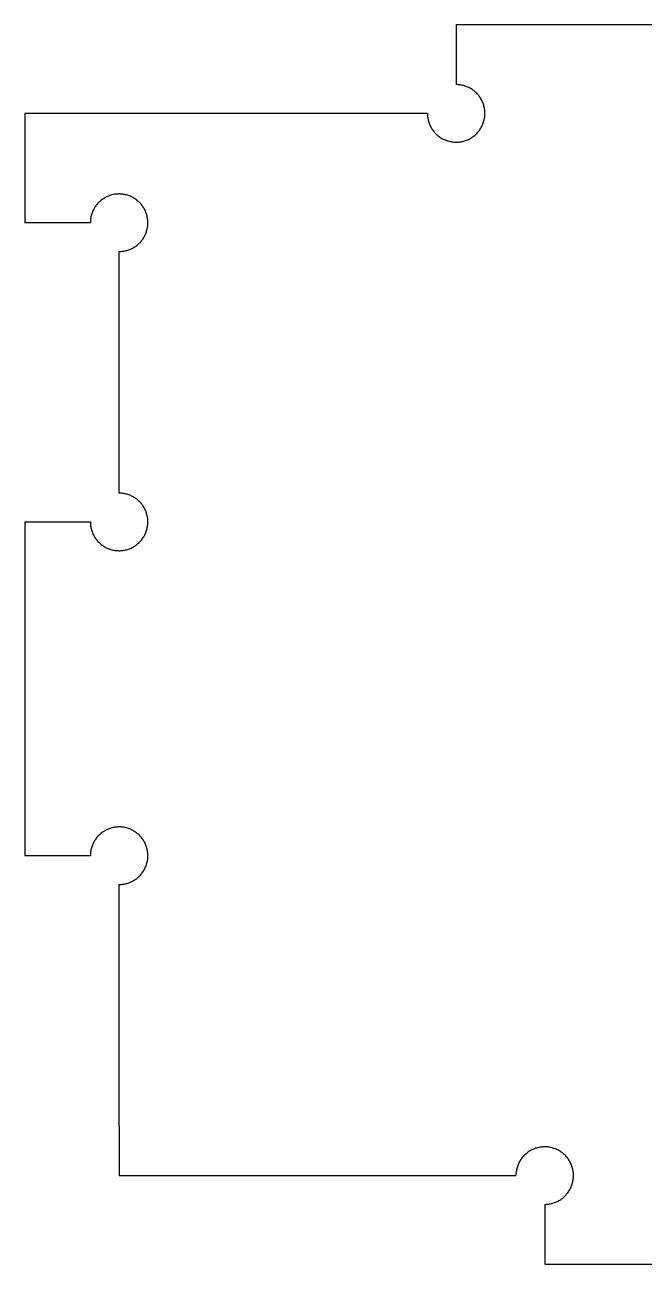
# Model space of a CAD drawing. Header units: millimetres. Extents: x -10 to 11.5, y -10 to 11.5.
# Drawn here: x -10 to 0.77, y -10 to 11.54 of the extents above; entities that cross this region are included whole.
import ezdxf

# ---------------------------------------------------------------- set-up
doc = ezdxf.new("R2010")
doc.units = ezdxf.units.MM
doc.layers.add('Combined Conservative', color=111, linetype='Continuous', true_color=0x7fffbf)

msp = doc.modelspace()

# ---------------------------------------------------------------- linework, layer by layer
at = {"layer": 'Combined Conservative'}
for p, q in [((2.5, 11.54), (-2.5, 11.54)), ((-2.5, 11.54), (-2.5, 10.5)), ((-2.483, 10.5), (-2.5, 10.5)), ((-2.465, 10.499), (-2.483, 10.5)), ((-2.448, 10.497), (-2.465, 10.499)), ((-2.431, 10.495), (-2.448, 10.497)), ((-2.414, 10.493), (-2.431, 10.495)), ((-2.397, 10.489), (-2.414, 10.493)), ((-2.38, 10.485), (-2.397, 10.489)), ((-2.363, 10.481), (-2.38, 10.485)), ((-2.347, 10.476), (-2.363, 10.481)), ((-2.33, 10.47), (-2.347, 10.476)), ((-2.314, 10.464), (-2.33, 10.47)), ((-2.298, 10.457), (-2.314, 10.464)), ((-2.282, 10.45), (-2.298, 10.457)), ((-2.267, 10.442), (-2.282, 10.45)), ((-2.252, 10.434), (-2.267, 10.442)), ((-2.237, 10.425), (-2.252, 10.434)), ((-2.222, 10.416), (-2.237, 10.425)), ((-2.208, 10.406), (-2.222, 10.416)), ((-2.194, 10.396), (-2.208, 10.406)), ((-2.181, 10.385), (-2.194, 10.396)), ((-2.167, 10.373), (-2.181, 10.385)), ((-2.155, 10.362), (-2.167, 10.373)), ((-2.142, 10.349), (-2.155, 10.362)), ((-2.13, 10.337), (-2.142, 10.349)), ((-2.119, 10.324), (-2.13, 10.337)), ((-2.108, 10.31), (-2.119, 10.324)), ((-2.098, 10.297), (-2.108, 10.31)), ((-2.088, 10.283), (-2.098, 10.297)), ((-2.078, 10.268), (-2.088, 10.283)), ((-2.069, 10.253), (-2.078, 10.268)), ((-2.06, 10.238), (-2.069, 10.253)), ((-2.052, 10.223), (-2.06, 10.238)), ((-2.045, 10.207), (-2.052, 10.223)), ((-2.038, 10.191), (-2.045, 10.207)), ((-2.032, 10.175), (-2.038, 10.191)), ((-2.026, 10.159), (-2.032, 10.175)), ((-2.021, 10.142), (-2.026, 10.159)), ((-2.016, 10.126), (-2.021, 10.142)), ((-2.012, 10.109), (-2.016, 10.126)), ((-3, 10), (-10, 10)), ((-10, 10), (-10, 8.1)), ((-3, 10), (-3, 9.983)), ((-3, 9.983), (-2.999, 9.965)), ((-2.999, 9.965), (-2.997, 9.948)), ((-2.997, 9.948), (-2.995, 9.931)), ((-2.995, 9.931), (-2.993, 9.914)), ((-2.993, 9.914), (-2.989, 9.897)), ((-2.009, 10.092), (-2.012, 10.109)), ((-2.01, 9.902), (-2.007, 9.92)), ((-2.006, 10.075), (-2.009, 10.092)), ((-2.007, 9.92), (-2.004, 9.937)), ((-2.003, 10.058), (-2.006, 10.075)), ((-2.004, 9.937), (-2.002, 9.954)), ((-2.002, 10.04), (-2.003, 10.058)), ((-2.001, 10.023), (-2.002, 10.04)), ((-2.002, 9.954), (-2.001, 9.971)), ((-2, 10.006), (-2.001, 10.023)), ((-2.001, 9.971), (-2, 9.988)), ((-2, 9.988), (-2, 10.006)), ((-2.989, 9.897), (-2.985, 9.88)), ((-2.985, 9.88), (-2.981, 9.863)), ((-2.981, 9.863), (-2.976, 9.847)), ((-2.976, 9.847), (-2.97, 9.83)), ((-2.97, 9.83), (-2.964, 9.814)), ((-2.964, 9.814), (-2.957, 9.798)), ((-2.957, 9.798), (-2.95, 9.782)), ((-2.95, 9.782), (-2.942, 9.767)), ((-2.942, 9.767), (-2.934, 9.752)), ((-2.934, 9.752), (-2.925, 9.737)), ((-2.925, 9.737), (-2.916, 9.722)), ((-2.916, 9.722), (-2.906, 9.708)), ((-2.906, 9.708), (-2.896, 9.694)), ((-2.896, 9.694), (-2.885, 9.681)), ((-2.112, 9.685), (-2.101, 9.699)), ((-2.101, 9.699), (-2.091, 9.713)), ((-2.091, 9.713), (-2.081, 9.727)), ((-2.081, 9.727), (-2.072, 9.742)), ((-2.072, 9.742), (-2.063, 9.757)), ((-2.063, 9.757), (-2.055, 9.772)), ((-2.055, 9.772), (-2.047, 9.788)), ((-2.047, 9.788), (-2.04, 9.803)), ((-2.04, 9.803), (-2.034, 9.819)), ((-2.034, 9.819), (-2.028, 9.836)), ((-2.028, 9.836), (-2.022, 9.852)), ((-2.022, 9.852), (-2.018, 9.869)), ((-2.018, 9.869), (-2.013, 9.886)), ((-2.013, 9.886), (-2.01, 9.902)), ((-2.885, 9.681), (-2.873, 9.667)), ((-2.873, 9.667), (-2.862, 9.655)), ((-2.862, 9.655), (-2.849, 9.642)), ((-2.849, 9.642), (-2.837, 9.63)), ((-2.837, 9.63), (-2.824, 9.619)), ((-2.824, 9.619), (-2.81, 9.608)), ((-2.81, 9.608), (-2.797, 9.598)), ((-2.797, 9.598), (-2.783, 9.588)), ((-2.783, 9.588), (-2.768, 9.578)), ((-2.768, 9.578), (-2.753, 9.569)), ((-2.753, 9.569), (-2.738, 9.56)), ((-2.738, 9.56), (-2.723, 9.552)), ((-2.723, 9.552), (-2.707, 9.545)), ((-2.707, 9.545), (-2.691, 9.538)), ((-2.691, 9.538), (-2.675, 9.532)), ((-2.675, 9.532), (-2.659, 9.526)), ((-2.659, 9.526), (-2.642, 9.521)), ((-2.642, 9.521), (-2.626, 9.516)), ((-2.626, 9.516), (-2.609, 9.512)), ((-2.609, 9.512), (-2.592, 9.509)), ((-2.592, 9.509), (-2.575, 9.506)), ((-2.575, 9.506), (-2.558, 9.503)), ((-2.558, 9.503), (-2.54, 9.502)), ((-2.54, 9.502), (-2.523, 9.501)), ((-2.523, 9.501), (-2.506, 9.5)), ((-2.506, 9.5), (-2.488, 9.5)), ((-2.488, 9.5), (-2.471, 9.501)), ((-2.471, 9.501), (-2.454, 9.502)), ((-2.454, 9.502), (-2.437, 9.504)), ((-2.437, 9.504), (-2.42, 9.507)), ((-2.42, 9.507), (-2.402, 9.51)), ((-2.402, 9.51), (-2.386, 9.513)), ((-2.386, 9.513), (-2.369, 9.518)), ((-2.369, 9.518), (-2.352, 9.522)), ((-2.352, 9.522), (-2.336, 9.528)), ((-2.336, 9.528), (-2.319, 9.534)), ((-2.319, 9.534), (-2.303, 9.54)), ((-2.303, 9.54), (-2.288, 9.547)), ((-2.288, 9.547), (-2.272, 9.555)), ((-2.272, 9.555), (-2.257, 9.563)), ((-2.257, 9.563), (-2.242, 9.572)), ((-2.242, 9.572), (-2.227, 9.581)), ((-2.227, 9.581), (-2.213, 9.591)), ((-2.213, 9.591), (-2.199, 9.601)), ((-2.199, 9.601), (-2.185, 9.612)), ((-2.185, 9.612), (-2.172, 9.623)), ((-2.172, 9.623), (-2.159, 9.634)), ((-2.159, 9.634), (-2.146, 9.646)), ((-2.146, 9.646), (-2.134, 9.659)), ((-2.134, 9.659), (-2.123, 9.672)), ((-2.123, 9.672), (-2.112, 9.685)), ((-8.756, 8.406), (-8.766, 8.392)), ((-8.745, 8.419), (-8.756, 8.406)), ((-8.733, 8.433), (-8.745, 8.419)), ((-8.722, 8.445), (-8.733, 8.433)), ((-8.709, 8.458), (-8.722, 8.445)), ((-8.697, 8.47), (-8.709, 8.458)), ((-8.684, 8.481), (-8.697, 8.47)), ((-8.67, 8.492), (-8.684, 8.481)), ((-8.657, 8.502), (-8.67, 8.492)), ((-8.643, 8.512), (-8.657, 8.502)), ((-8.628, 8.522), (-8.643, 8.512)), ((-8.613, 8.531), (-8.628, 8.522)), ((-8.598, 8.54), (-8.613, 8.531)), ((-8.583, 8.548), (-8.598, 8.54)), ((-8.567, 8.555), (-8.583, 8.548)), ((-8.551, 8.562), (-8.567, 8.555)), ((-8.535, 8.568), (-8.551, 8.562)), ((-8.519, 8.574), (-8.535, 8.568)), ((-8.502, 8.579), (-8.519, 8.574)), ((-8.486, 8.584), (-8.502, 8.579)), ((-8.469, 8.588), (-8.486, 8.584)), ((-8.452, 8.591), (-8.469, 8.588)), ((-8.435, 8.594), (-8.452, 8.591)), ((-8.418, 8.597), (-8.435, 8.594)), ((-8.4, 8.598), (-8.418, 8.597)), ((-8.383, 8.599), (-8.4, 8.598)), ((-8.366, 8.6), (-8.383, 8.599)), ((-8.348, 8.6), (-8.366, 8.6)), ((-8.331, 8.599), (-8.348, 8.6)), ((-8.314, 8.598), (-8.331, 8.599)), ((-8.297, 8.596), (-8.314, 8.598)), ((-8.28, 8.593), (-8.297, 8.596)), ((-8.262, 8.59), (-8.28, 8.593)), ((-8.246, 8.587), (-8.262, 8.59)), ((-8.229, 8.582), (-8.246, 8.587)), ((-8.212, 8.578), (-8.229, 8.582)), ((-8.196, 8.572), (-8.212, 8.578)), ((-8.179, 8.566), (-8.196, 8.572)), ((-8.163, 8.56), (-8.179, 8.566)), ((-8.148, 8.553), (-8.163, 8.56)), ((-8.132, 8.545), (-8.148, 8.553)), ((-8.117, 8.537), (-8.132, 8.545)), ((-8.102, 8.528), (-8.117, 8.537)), ((-8.087, 8.519), (-8.102, 8.528)), ((-8.073, 8.509), (-8.087, 8.519)), ((-8.059, 8.499), (-8.073, 8.509)), ((-8.045, 8.488), (-8.059, 8.499)), ((-8.032, 8.477), (-8.045, 8.488)), ((-8.019, 8.466), (-8.032, 8.477)), ((-8.006, 8.454), (-8.019, 8.466)), ((-7.994, 8.441), (-8.006, 8.454)), ((-7.983, 8.428), (-7.994, 8.441)), ((-7.972, 8.415), (-7.983, 8.428)), ((-7.961, 8.401), (-7.972, 8.415)), ((-7.951, 8.387), (-7.961, 8.401)), ((-8.853, 8.186), (-8.855, 8.169)), ((-8.849, 8.203), (-8.853, 8.186)), ((-8.845, 8.22), (-8.849, 8.203)), ((-8.841, 8.237), (-8.845, 8.22)), ((-8.836, 8.253), (-8.841, 8.237)), ((-8.83, 8.27), (-8.836, 8.253)), ((-8.824, 8.286), (-8.83, 8.27)), ((-8.817, 8.302), (-8.824, 8.286)), ((-8.81, 8.318), (-8.817, 8.302)), ((-8.802, 8.333), (-8.81, 8.318)), ((-8.794, 8.348), (-8.802, 8.333)), ((-8.785, 8.363), (-8.794, 8.348)), ((-8.776, 8.378), (-8.785, 8.363)), ((-8.766, 8.392), (-8.776, 8.378)), ((-7.941, 8.373), (-7.951, 8.387)), ((-7.932, 8.358), (-7.941, 8.373)), ((-7.923, 8.343), (-7.932, 8.358)), ((-7.915, 8.328), (-7.923, 8.343)), ((-7.907, 8.312), (-7.915, 8.328)), ((-7.9, 8.297), (-7.907, 8.312)), ((-7.894, 8.281), (-7.9, 8.297)), ((-7.888, 8.264), (-7.894, 8.281)), ((-7.882, 8.248), (-7.888, 8.264)), ((-7.878, 8.231), (-7.882, 8.248)), ((-7.873, 8.214), (-7.878, 8.231)), ((-7.87, 8.198), (-7.873, 8.214)), ((-7.867, 8.18), (-7.87, 8.198)), ((-8.86, 8.1), (-10, 8.1)), ((-8.859, 8.135), (-8.86, 8.117)), ((-8.86, 8.117), (-8.86, 8.1)), ((-8.857, 8.152), (-8.859, 8.135)), ((-8.855, 8.169), (-8.857, 8.152)), ((-7.881, 7.958), (-7.876, 7.974)), ((-7.876, 7.974), (-7.872, 7.991)), ((-7.872, 7.991), (-7.869, 8.008)), ((-7.869, 8.008), (-7.866, 8.025)), ((-7.864, 8.163), (-7.867, 8.18)), ((-7.866, 8.025), (-7.863, 8.042)), ((-7.862, 8.146), (-7.864, 8.163)), ((-7.863, 8.042), (-7.862, 8.06)), ((-7.861, 8.129), (-7.862, 8.146)), ((-7.862, 8.06), (-7.861, 8.077)), ((-7.86, 8.112), (-7.861, 8.129)), ((-7.861, 8.077), (-7.86, 8.094)), ((-7.86, 8.094), (-7.86, 8.112)), ((-8.002, 7.751), (-7.99, 7.763)), ((-7.99, 7.763), (-7.979, 7.776)), ((-7.979, 7.776), (-7.968, 7.79)), ((-7.968, 7.79), (-7.958, 7.803)), ((-7.958, 7.803), (-7.948, 7.817)), ((-7.948, 7.817), (-7.938, 7.832)), ((-7.938, 7.832), (-7.929, 7.847)), ((-7.929, 7.847), (-7.92, 7.862)), ((-7.92, 7.862), (-7.912, 7.877)), ((-7.912, 7.877), (-7.905, 7.893)), ((-7.905, 7.893), (-7.898, 7.909)), ((-7.898, 7.909), (-7.892, 7.925)), ((-7.892, 7.925), (-7.886, 7.941)), ((-7.886, 7.941), (-7.881, 7.958)), ((-8.36, 3.4), (-8.36, 7.6)), ((-8.36, 7.6), (-8.343, 7.6)), ((-8.343, 7.6), (-8.325, 7.601)), ((-8.325, 7.601), (-8.308, 7.603)), ((-8.308, 7.603), (-8.291, 7.605)), ((-8.291, 7.605), (-8.274, 7.607)), ((-8.274, 7.607), (-8.257, 7.611)), ((-8.257, 7.611), (-8.24, 7.615)), ((-8.24, 7.615), (-8.223, 7.619)), ((-8.223, 7.619), (-8.207, 7.624)), ((-8.207, 7.624), (-8.19, 7.63)), ((-8.19, 7.63), (-8.174, 7.636)), ((-8.174, 7.636), (-8.158, 7.643)), ((-8.158, 7.643), (-8.142, 7.65)), ((-8.142, 7.65), (-8.127, 7.658)), ((-8.127, 7.658), (-8.112, 7.666)), ((-8.112, 7.666), (-8.097, 7.675)), ((-8.097, 7.675), (-8.082, 7.684)), ((-8.082, 7.684), (-8.068, 7.694)), ((-8.068, 7.694), (-8.054, 7.704)), ((-8.054, 7.704), (-8.041, 7.715)), ((-8.041, 7.715), (-8.027, 7.727)), ((-8.027, 7.727), (-8.015, 7.738)), ((-8.015, 7.738), (-8.002, 7.751)), ((-8.343, 3.4), (-8.36, 3.4)), ((-8.325, 3.399), (-8.343, 3.4)), ((-8.308, 3.397), (-8.325, 3.399)), ((-8.291, 3.395), (-8.308, 3.397)), ((-8.274, 3.393), (-8.291, 3.395)), ((-8.257, 3.389), (-8.274, 3.393)), ((-8.24, 3.385), (-8.257, 3.389)), ((-8.223, 3.381), (-8.24, 3.385)), ((-8.207, 3.376), (-8.223, 3.381)), ((-8.19, 3.37), (-8.207, 3.376)), ((-8.174, 3.364), (-8.19, 3.37)), ((-8.158, 3.357), (-8.174, 3.364)), ((-8.142, 3.35), (-8.158, 3.357)), ((-8.127, 3.342), (-8.142, 3.35)), ((-8.112, 3.334), (-8.127, 3.342)), ((-8.097, 3.325), (-8.112, 3.334)), ((-8.082, 3.316), (-8.097, 3.325)), ((-8.068, 3.306), (-8.082, 3.316)), ((-8.054, 3.296), (-8.068, 3.306)), ((-8.041, 3.285), (-8.054, 3.296)), ((-8.027, 3.273), (-8.041, 3.285)), ((-8.015, 3.262), (-8.027, 3.273)), ((-8.002, 3.249), (-8.015, 3.262)), ((-7.99, 3.237), (-8.002, 3.249)), ((-7.979, 3.224), (-7.99, 3.237)), ((-7.968, 3.21), (-7.979, 3.224)), ((-7.958, 3.197), (-7.968, 3.21)), ((-7.948, 3.183), (-7.958, 3.197)), ((-7.938, 3.168), (-7.948, 3.183)), ((-7.929, 3.153), (-7.938, 3.168)), ((-7.92, 3.138), (-7.929, 3.153)), ((-7.912, 3.123), (-7.92, 3.138)), ((-7.905, 3.107), (-7.912, 3.123)), ((-7.898, 3.091), (-7.905, 3.107)), ((-7.892, 3.075), (-7.898, 3.091)), ((-7.886, 3.059), (-7.892, 3.075)), ((-7.881, 3.042), (-7.886, 3.059)), ((-7.876, 3.026), (-7.881, 3.042)), ((-7.872, 3.009), (-7.876, 3.026)), ((-10, 2.9), (-10, -2.9)), ((-10, 2.9), (-8.86, 2.9)), ((-8.86, 2.9), (-8.86, 2.883)), ((-8.86, 2.883), (-8.859, 2.865)), ((-8.859, 2.865), (-8.857, 2.848)), ((-8.857, 2.848), (-8.855, 2.831)), ((-8.855, 2.831), (-8.853, 2.814)), ((-8.853, 2.814), (-8.849, 2.797)), ((-7.873, 2.786), (-7.87, 2.802)), ((-7.869, 2.992), (-7.872, 3.009)), ((-7.87, 2.802), (-7.867, 2.82)), ((-7.866, 2.975), (-7.869, 2.992)), ((-7.867, 2.82), (-7.864, 2.837)), ((-7.863, 2.958), (-7.866, 2.975)), ((-7.864, 2.837), (-7.862, 2.854)), ((-7.862, 2.94), (-7.863, 2.958)), ((-7.861, 2.923), (-7.862, 2.94)), ((-7.862, 2.854), (-7.861, 2.871)), ((-7.86, 2.906), (-7.861, 2.923)), ((-7.861, 2.871), (-7.86, 2.888)), ((-7.86, 2.888), (-7.86, 2.906)), ((-8.849, 2.797), (-8.845, 2.78)), ((-8.845, 2.78), (-8.841, 2.763)), ((-8.841, 2.763), (-8.836, 2.747)), ((-8.836, 2.747), (-8.83, 2.73)), ((-8.83, 2.73), (-8.824, 2.714)), ((-8.824, 2.714), (-8.817, 2.698)), ((-8.817, 2.698), (-8.81, 2.682)), ((-8.81, 2.682), (-8.802, 2.667)), ((-8.802, 2.667), (-8.794, 2.652)), ((-8.794, 2.652), (-8.785, 2.637)), ((-8.785, 2.637), (-8.776, 2.622)), ((-8.776, 2.622), (-8.766, 2.608)), ((-8.766, 2.608), (-8.756, 2.594)), ((-8.756, 2.594), (-8.745, 2.581)), ((-7.983, 2.572), (-7.972, 2.585)), ((-7.972, 2.585), (-7.961, 2.599)), ((-7.961, 2.599), (-7.951, 2.613)), ((-7.951, 2.613), (-7.941, 2.627)), ((-7.941, 2.627), (-7.932, 2.642)), ((-7.932, 2.642), (-7.923, 2.657)), ((-7.923, 2.657), (-7.915, 2.672)), ((-7.915, 2.672), (-7.907, 2.688)), ((-7.907, 2.688), (-7.9, 2.703)), ((-7.9, 2.703), (-7.894, 2.719)), ((-7.894, 2.719), (-7.888, 2.736)), ((-7.888, 2.736), (-7.882, 2.752)), ((-7.882, 2.752), (-7.878, 2.769)), ((-7.878, 2.769), (-7.873, 2.786)), ((-8.745, 2.581), (-8.733, 2.567)), ((-8.733, 2.567), (-8.722, 2.555)), ((-8.722, 2.555), (-8.709, 2.542)), ((-8.709, 2.542), (-8.697, 2.53)), ((-8.697, 2.53), (-8.684, 2.519)), ((-8.684, 2.519), (-8.67, 2.508)), ((-8.67, 2.508), (-8.657, 2.498)), ((-8.657, 2.498), (-8.643, 2.488)), ((-8.643, 2.488), (-8.628, 2.478)), ((-8.628, 2.478), (-8.613, 2.469)), ((-8.613, 2.469), (-8.598, 2.46)), ((-8.598, 2.46), (-8.583, 2.452)), ((-8.583, 2.452), (-8.567, 2.445)), ((-8.567, 2.445), (-8.551, 2.438)), ((-8.551, 2.438), (-8.535, 2.432)), ((-8.535, 2.432), (-8.519, 2.426)), ((-8.519, 2.426), (-8.502, 2.421)), ((-8.502, 2.421), (-8.486, 2.416)), ((-8.486, 2.416), (-8.469, 2.412)), ((-8.469, 2.412), (-8.452, 2.409)), ((-8.452, 2.409), (-8.435, 2.406)), ((-8.435, 2.406), (-8.418, 2.403)), ((-8.418, 2.403), (-8.4, 2.402)), ((-8.4, 2.402), (-8.383, 2.401)), ((-8.383, 2.401), (-8.366, 2.4)), ((-8.366, 2.4), (-8.348, 2.4)), ((-8.348, 2.4), (-8.331, 2.401)), ((-8.331, 2.401), (-8.314, 2.402)), ((-8.314, 2.402), (-8.297, 2.404)), ((-8.297, 2.404), (-8.28, 2.407)), ((-8.28, 2.407), (-8.262, 2.41)), ((-8.262, 2.41), (-8.246, 2.413)), ((-8.246, 2.413), (-8.229, 2.418)), ((-8.229, 2.418), (-8.212, 2.422)), ((-8.212, 2.422), (-8.196, 2.428)), ((-8.196, 2.428), (-8.179, 2.434)), ((-8.179, 2.434), (-8.163, 2.44)), ((-8.163, 2.44), (-8.148, 2.447)), ((-8.148, 2.447), (-8.132, 2.455)), ((-8.132, 2.455), (-8.117, 2.463)), ((-8.117, 2.463), (-8.102, 2.472)), ((-8.102, 2.472), (-8.087, 2.481)), ((-8.087, 2.481), (-8.073, 2.491)), ((-8.073, 2.491), (-8.059, 2.501)), ((-8.059, 2.501), (-8.045, 2.512)), ((-8.045, 2.512), (-8.032, 2.523)), ((-8.032, 2.523), (-8.019, 2.534)), ((-8.019, 2.534), (-8.006, 2.546)), ((-8.006, 2.546), (-7.994, 2.559)), ((-7.994, 2.559), (-7.983, 2.572)), ((-8.745, -2.581), (-8.756, -2.594)), ((-8.733, -2.567), (-8.745, -2.581)), ((-8.722, -2.555), (-8.733, -2.567)), ((-8.709, -2.542), (-8.722, -2.555)), ((-8.697, -2.53), (-8.709, -2.542)), ((-8.684, -2.519), (-8.697, -2.53)), ((-8.67, -2.508), (-8.684, -2.519)), ((-8.657, -2.498), (-8.67, -2.508)), ((-8.643, -2.488), (-8.657, -2.498)), ((-8.628, -2.478), (-8.643, -2.488)), ((-8.613, -2.469), (-8.628, -2.478)), ((-8.598, -2.46), (-8.613, -2.469)), ((-8.583, -2.452), (-8.598, -2.46)), ((-8.567, -2.445), (-8.583, -2.452)), ((-8.551, -2.438), (-8.567, -2.445)), ((-8.535, -2.432), (-8.551, -2.438)), ((-8.519, -2.426), (-8.535, -2.432)), ((-8.502, -2.421), (-8.519, -2.426)), ((-8.486, -2.416), (-8.502, -2.421)), ((-8.469, -2.412), (-8.486, -2.416)), ((-8.452, -2.409), (-8.469, -2.412)), ((-8.435, -2.406), (-8.452, -2.409)), ((-8.418, -2.403), (-8.435, -2.406)), ((-8.4, -2.402), (-8.418, -2.403)), ((-8.383, -2.401), (-8.4, -2.402)), ((-8.366, -2.4), (-8.383, -2.401)), ((-8.348, -2.4), (-8.366, -2.4)), ((-8.331, -2.401), (-8.348, -2.4)), ((-8.314, -2.402), (-8.331, -2.401)), ((-8.297, -2.404), (-8.314, -2.402)), ((-8.28, -2.407), (-8.297, -2.404)), ((-8.262, -2.41), (-8.28, -2.407)), ((-8.246, -2.413), (-8.262, -2.41)), ((-8.229, -2.418), (-8.246, -2.413)), ((-8.212, -2.422), (-8.229, -2.418)), ((-8.196, -2.428), (-8.212, -2.422)), ((-8.179, -2.434), (-8.196, -2.428)), ((-8.163, -2.44), (-8.179, -2.434)), ((-8.148, -2.447), (-8.163, -2.44)), ((-8.132, -2.455), (-8.148, -2.447)), ((-8.117, -2.463), (-8.132, -2.455)), ((-8.102, -2.472), (-8.117, -2.463)), ((-8.087, -2.481), (-8.102, -2.472)), ((-8.073, -2.491), (-8.087, -2.481)), ((-8.059, -2.501), (-8.073, -2.491)), ((-8.045, -2.512), (-8.059, -2.501)), ((-8.032, -2.523), (-8.045, -2.512)), ((-8.019, -2.534), (-8.032, -2.523)), ((-8.006, -2.546), (-8.019, -2.534)), ((-7.994, -2.559), (-8.006, -2.546)), ((-7.983, -2.572), (-7.994, -2.559)), ((-7.972, -2.585), (-7.983, -2.572)), ((-8.849, -2.797), (-8.853, -2.814)), ((-8.845, -2.78), (-8.849, -2.797)), ((-8.841, -2.763), (-8.845, -2.78)), ((-8.836, -2.747), (-8.841, -2.763)), ((-8.83, -2.73), (-8.836, -2.747)), ((-8.824, -2.714), (-8.83, -2.73)), ((-8.817, -2.698), (-8.824, -2.714)), ((-8.81, -2.682), (-8.817, -2.698)), ((-8.802, -2.667), (-8.81, -2.682)), ((-8.794, -2.652), (-8.802, -2.667)), ((-8.785, -2.637), (-8.794, -2.652)), ((-8.776, -2.622), (-8.785, -2.637)), ((-8.766, -2.608), (-8.776, -2.622)), ((-8.756, -2.594), (-8.766, -2.608)), ((-7.961, -2.599), (-7.972, -2.585)), ((-7.951, -2.613), (-7.961, -2.599)), ((-7.941, -2.627), (-7.951, -2.613)), ((-7.932, -2.642), (-7.941, -2.627)), ((-7.923, -2.657), (-7.932, -2.642)), ((-7.915, -2.672), (-7.923, -2.657)), ((-7.907, -2.688), (-7.915, -2.672)), ((-7.9, -2.703), (-7.907, -2.688)), ((-7.894, -2.719), (-7.9, -2.703)), ((-7.888, -2.736), (-7.894, -2.719)), ((-7.882, -2.752), (-7.888, -2.736)), ((-7.878, -2.769), (-7.882, -2.752)), ((-7.873, -2.786), (-7.878, -2.769)), ((-7.87, -2.802), (-7.873, -2.786)), ((-8.86, -2.9), (-10, -2.9)), ((-8.859, -2.865), (-8.86, -2.883)), ((-8.86, -2.883), (-8.86, -2.9)), ((-8.857, -2.848), (-8.859, -2.865)), ((-8.855, -2.831), (-8.857, -2.848)), ((-8.853, -2.814), (-8.855, -2.831)), ((-7.876, -3.026), (-7.872, -3.009)), ((-7.872, -3.009), (-7.869, -2.992)), ((-7.867, -2.82), (-7.87, -2.802)), ((-7.869, -2.992), (-7.866, -2.975)), ((-7.864, -2.837), (-7.867, -2.82)), ((-7.866, -2.975), (-7.863, -2.958)), ((-7.862, -2.854), (-7.864, -2.837)), ((-7.863, -2.958), (-7.862, -2.94)), ((-7.861, -2.871), (-7.862, -2.854)), ((-7.862, -2.94), (-7.861, -2.923)), ((-7.86, -2.888), (-7.861, -2.871)), ((-7.861, -2.923), (-7.86, -2.906)), ((-7.86, -2.906), (-7.86, -2.888)), ((-7.99, -3.237), (-7.979, -3.224)), ((-7.979, -3.224), (-7.968, -3.21)), ((-7.968, -3.21), (-7.958, -3.197)), ((-7.958, -3.197), (-7.948, -3.183)), ((-7.948, -3.183), (-7.938, -3.168)), ((-7.938, -3.168), (-7.929, -3.153)), ((-7.929, -3.153), (-7.92, -3.138)), ((-7.92, -3.138), (-7.912, -3.123)), ((-7.912, -3.123), (-7.905, -3.107)), ((-7.905, -3.107), (-7.898, -3.091)), ((-7.898, -3.091), (-7.892, -3.075)), ((-7.892, -3.075), (-7.886, -3.059)), ((-7.886, -3.059), (-7.881, -3.042)), ((-7.881, -3.042), (-7.876, -3.026)), ((-8.36, -7.6), (-8.36, -3.4)), ((-8.36, -3.4), (-8.343, -3.4)), ((-8.343, -3.4), (-8.325, -3.399)), ((-8.325, -3.399), (-8.308, -3.397)), ((-8.308, -3.397), (-8.291, -3.395)), ((-8.291, -3.395), (-8.274, -3.393)), ((-8.274, -3.393), (-8.257, -3.389)), ((-8.257, -3.389), (-8.24, -3.385)), ((-8.24, -3.385), (-8.223, -3.381)), ((-8.223, -3.381), (-8.207, -3.376)), ((-8.207, -3.376), (-8.19, -3.37)), ((-8.19, -3.37), (-8.174, -3.364)), ((-8.174, -3.364), (-8.158, -3.357)), ((-8.158, -3.357), (-8.142, -3.35)), ((-8.142, -3.35), (-8.127, -3.342)), ((-8.127, -3.342), (-8.112, -3.334)), ((-8.112, -3.334), (-8.097, -3.325)), ((-8.097, -3.325), (-8.082, -3.316)), ((-8.082, -3.316), (-8.068, -3.306)), ((-8.068, -3.306), (-8.054, -3.296)), ((-8.054, -3.296), (-8.041, -3.285)), ((-8.041, -3.285), (-8.027, -3.273)), ((-8.027, -3.273), (-8.015, -3.262)), ((-8.015, -3.262), (-8.002, -3.249)), ((-8.002, -3.249), (-7.99, -3.237)), ((-8.36, -7.6), (-8.36, -8.46)), ((-1.052, -7.969), (-1.069, -7.972)), ((-1.035, -7.966), (-1.052, -7.969)), ((-1.018, -7.963), (-1.035, -7.966)), ((-1, -7.962), (-1.018, -7.963)), ((-0.983, -7.961), (-1, -7.962)), ((-0.966, -7.96), (-0.983, -7.961)), ((-0.948, -7.96), (-0.966, -7.96)), ((-0.931, -7.961), (-0.948, -7.96)), ((-0.914, -7.962), (-0.931, -7.961)), ((-0.897, -7.964), (-0.914, -7.962)), ((-0.88, -7.967), (-0.897, -7.964)), ((-0.862, -7.97), (-0.88, -7.967)), ((-0.846, -7.973), (-0.862, -7.97)), ((-1.376, -8.182), (-1.385, -8.197)), ((-1.366, -8.168), (-1.376, -8.182)), ((-1.356, -8.154), (-1.366, -8.168)), ((-1.345, -8.141), (-1.356, -8.154)), ((-1.333, -8.127), (-1.345, -8.141)), ((-1.322, -8.115), (-1.333, -8.127)), ((-1.309, -8.102), (-1.322, -8.115)), ((-1.297, -8.09), (-1.309, -8.102)), ((-1.284, -8.079), (-1.297, -8.09)), ((-1.27, -8.068), (-1.284, -8.079)), ((-1.257, -8.058), (-1.27, -8.068)), ((-1.243, -8.048), (-1.257, -8.058)), ((-1.228, -8.038), (-1.243, -8.048)), ((-1.213, -8.029), (-1.228, -8.038)), ((-1.198, -8.02), (-1.213, -8.029)), ((-1.183, -8.012), (-1.198, -8.02)), ((-1.167, -8.005), (-1.183, -8.012)), ((-1.151, -7.998), (-1.167, -8.005)), ((-1.135, -7.992), (-1.151, -7.998)), ((-1.119, -7.986), (-1.135, -7.992)), ((-1.102, -7.981), (-1.119, -7.986)), ((-1.086, -7.976), (-1.102, -7.981)), ((-1.069, -7.972), (-1.086, -7.976)), ((-0.829, -7.978), (-0.846, -7.973)), ((-0.812, -7.982), (-0.829, -7.978)), ((-0.796, -7.988), (-0.812, -7.982)), ((-0.779, -7.994), (-0.796, -7.988)), ((-0.763, -8), (-0.779, -7.994)), ((-0.748, -8.007), (-0.763, -8)), ((-0.732, -8.015), (-0.748, -8.007)), ((-0.717, -8.023), (-0.732, -8.015)), ((-0.702, -8.032), (-0.717, -8.023)), ((-0.687, -8.041), (-0.702, -8.032)), ((-0.673, -8.051), (-0.687, -8.041)), ((-0.659, -8.061), (-0.673, -8.051)), ((-0.645, -8.072), (-0.659, -8.061)), ((-0.632, -8.083), (-0.645, -8.072)), ((-0.619, -8.094), (-0.632, -8.083)), ((-0.606, -8.106), (-0.619, -8.094)), ((-0.594, -8.119), (-0.606, -8.106)), ((-0.583, -8.132), (-0.594, -8.119)), ((-0.572, -8.145), (-0.583, -8.132)), ((-0.561, -8.159), (-0.572, -8.145)), ((-0.551, -8.173), (-0.561, -8.159)), ((-0.541, -8.187), (-0.551, -8.173)), ((-1.455, -8.391), (-1.457, -8.408)), ((-1.453, -8.374), (-1.455, -8.391)), ((-1.449, -8.357), (-1.453, -8.374)), ((-1.445, -8.34), (-1.449, -8.357)), ((-1.441, -8.323), (-1.445, -8.34)), ((-1.436, -8.307), (-1.441, -8.323)), ((-1.43, -8.29), (-1.436, -8.307)), ((-1.424, -8.274), (-1.43, -8.29)), ((-1.417, -8.258), (-1.424, -8.274)), ((-1.41, -8.242), (-1.417, -8.258)), ((-1.402, -8.227), (-1.41, -8.242)), ((-1.394, -8.212), (-1.402, -8.227)), ((-1.385, -8.197), (-1.394, -8.212)), ((-0.532, -8.202), (-0.541, -8.187)), ((-0.523, -8.217), (-0.532, -8.202)), ((-0.515, -8.232), (-0.523, -8.217)), ((-0.507, -8.248), (-0.515, -8.232)), ((-0.5, -8.263), (-0.507, -8.248)), ((-0.494, -8.279), (-0.5, -8.263)), ((-0.488, -8.296), (-0.494, -8.279)), ((-0.482, -8.312), (-0.488, -8.296)), ((-0.478, -8.329), (-0.482, -8.312)), ((-0.473, -8.346), (-0.478, -8.329)), ((-0.47, -8.362), (-0.473, -8.346)), ((-0.467, -8.38), (-0.47, -8.362)), ((-0.464, -8.397), (-0.467, -8.38)), ((-0.462, -8.414), (-0.464, -8.397)), ((-8.36, -8.46), (-1.46, -8.46)), ((-1.459, -8.425), (-1.46, -8.443)), ((-1.46, -8.443), (-1.46, -8.46)), ((-1.457, -8.408), (-1.459, -8.425)), ((-0.486, -8.619), (-0.481, -8.602)), ((-0.481, -8.602), (-0.476, -8.586)), ((-0.476, -8.586), (-0.472, -8.569)), ((-0.472, -8.569), (-0.469, -8.552)), ((-0.469, -8.552), (-0.466, -8.535)), ((-0.466, -8.535), (-0.463, -8.518)), ((-0.463, -8.518), (-0.462, -8.5)), ((-0.461, -8.431), (-0.462, -8.414)), ((-0.462, -8.5), (-0.461, -8.483)), ((-0.46, -8.448), (-0.461, -8.431)), ((-0.461, -8.483), (-0.46, -8.466)), ((-0.46, -8.466), (-0.46, -8.448)), ((-0.627, -8.833), (-0.615, -8.822)), ((-0.615, -8.822), (-0.602, -8.809)), ((-0.602, -8.809), (-0.59, -8.797)), ((-0.59, -8.797), (-0.579, -8.784)), ((-0.579, -8.784), (-0.568, -8.77)), ((-0.568, -8.77), (-0.558, -8.757)), ((-0.558, -8.757), (-0.548, -8.743)), ((-0.548, -8.743), (-0.538, -8.728)), ((-0.538, -8.728), (-0.529, -8.713)), ((-0.529, -8.713), (-0.52, -8.698)), ((-0.52, -8.698), (-0.512, -8.683)), ((-0.512, -8.683), (-0.505, -8.667)), ((-0.505, -8.667), (-0.498, -8.651)), ((-0.498, -8.651), (-0.492, -8.635)), ((-0.492, -8.635), (-0.486, -8.619)), ((-0.96, -8.96), (-0.96, -10)), ((-0.96, -8.96), (-0.943, -8.96)), ((-0.943, -8.96), (-0.925, -8.959)), ((-0.925, -8.959), (-0.908, -8.957)), ((-0.908, -8.957), (-0.891, -8.955)), ((-0.891, -8.955), (-0.874, -8.953)), ((-0.874, -8.953), (-0.857, -8.949)), ((-0.857, -8.949), (-0.84, -8.945)), ((-0.84, -8.945), (-0.823, -8.941)), ((-0.823, -8.941), (-0.807, -8.936)), ((-0.807, -8.936), (-0.79, -8.93)), ((-0.79, -8.93), (-0.774, -8.924)), ((-0.774, -8.924), (-0.758, -8.917)), ((-0.758, -8.917), (-0.742, -8.91)), ((-0.742, -8.91), (-0.727, -8.902)), ((-0.727, -8.902), (-0.712, -8.894)), ((-0.712, -8.894), (-0.697, -8.885)), ((-0.697, -8.885), (-0.682, -8.876)), ((-0.682, -8.876), (-0.668, -8.866)), ((-0.668, -8.866), (-0.654, -8.856)), ((-0.654, -8.856), (-0.641, -8.845)), ((-0.641, -8.845), (-0.627, -8.833)), ((-0.96, -10), (4.04, -10))]:
    msp.add_line(p, q, dxfattribs=at)

doc.saveas('drawing.dxf')
